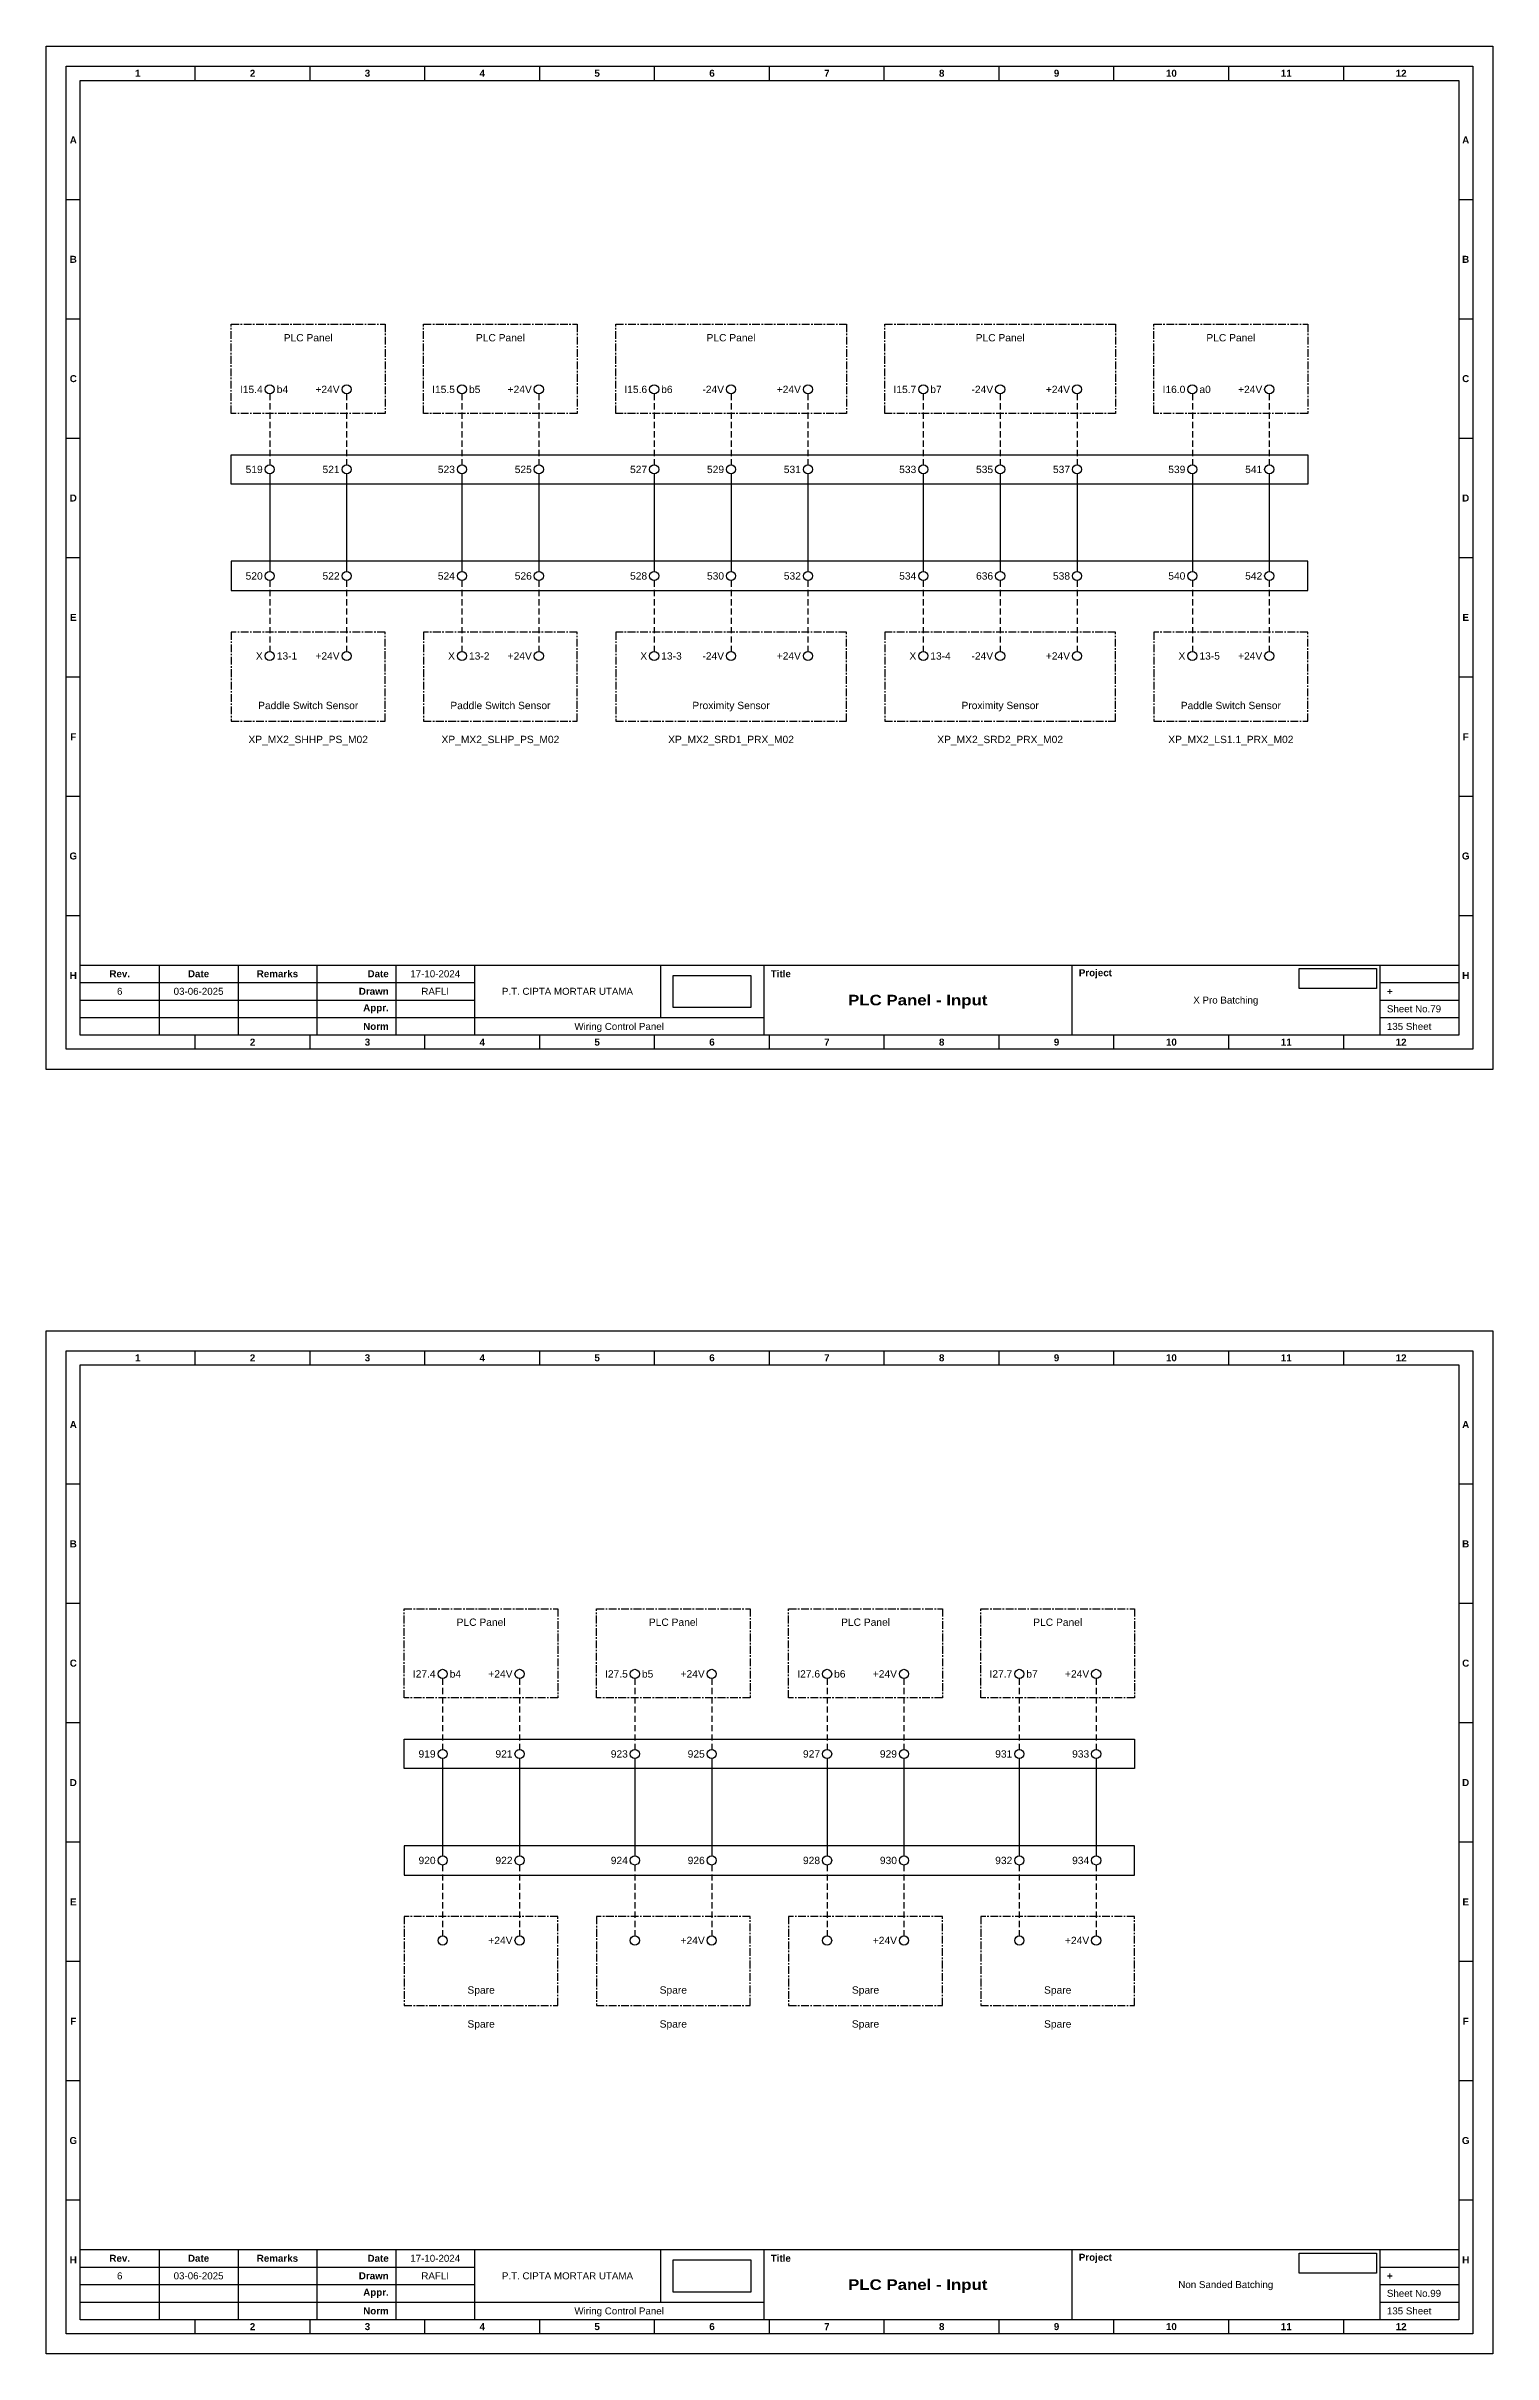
# Model space of a CAD drawing. Header units: millimetres. Extents: x 2277 to 9242, y 1004 to 1739.
# Drawn here: x 6489.2 to 6785.3, y 1003.8 to 1475.9 of the extents above; entities that cross this region are included whole.
import ezdxf
from ezdxf.enums import TextEntityAlignment as Align

# ---------------------------------------------------------------- set-up
doc = ezdxf.new("R2010")
doc.units = ezdxf.units.MM
doc.linetypes.add('CENTER', pattern=[50.8, 31.75, -6.35, 6.35, -6.35])
doc.linetypes.add('HIDDEN', pattern=[9.525, 6.35, -3.175])
doc.styles.add('Bold', font='ariblk.ttf', dxfattribs={"height": 25.4})
doc.styles.get("Standard").update_dxf_attribs({"font": 'arial.ttf'})
picture_1 = doc.add_image_def('image1.png', size_in_pixel=(2048, 847))
picture_2 = doc.add_image_def('image2.png', size_in_pixel=(2092, 542))

# ---------------------------------------------------------------- blocks, each defined once
blk = doc.blocks.new('KOP MU PROJECT')
at = {"color": 6, "ltscale": 50}
for p, q in [((27.74, 184.05), (27.74, 186.66)), ((49.13, 184.05), (49.13, 186.66)), ((70.51, 184.05), (70.51, 186.66)), ((91.89, 184.05), (91.89, 186.66)), ((113.27, 184.05), (113.27, 186.66)), ((134.66, 184.05), (134.66, 186.66)), ((156.04, 184.05), (156.04, 186.66)), ((177.42, 184.05), (177.42, 186.66)), ((198.8, 184.05), (198.8, 186.66)), ((220.19, 184.05), (220.19, 186.66)), ((241.57, 184.05), (241.57, 186.66)), ((6.36, 161.84), (3.75, 161.84)), ((265.59, 161.84), (262.98, 161.84)), ((6.36, 139.63), (3.75, 139.63)), ((265.59, 139.63), (262.98, 139.63)), ((6.36, 117.42), (3.75, 117.42)), ((265.59, 117.42), (262.98, 117.42)), ((6.36, 95.22), (3.75, 95.22)), ((265.59, 95.22), (262.98, 95.22)), ((6.36, 73.01), (3.75, 73.01)), ((265.59, 73.01), (262.98, 73.01)), ((6.36, 50.8), (3.75, 50.8)), ((265.59, 50.8), (262.98, 50.8)), ((6.36, 28.59), (3.75, 28.59)), ((265.59, 28.59), (262.98, 28.59)), ((27.74, 3.75), (27.74, 6.36)), ((49.13, 3.75), (49.13, 6.36)), ((70.51, 3.75), (70.51, 6.36)), ((91.89, 3.75), (91.89, 6.36)), ((113.27, 3.75), (113.27, 6.36)), ((134.66, 3.75), (134.66, 6.36)), ((156.04, 3.75), (156.04, 6.36)), ((177.42, 3.75), (177.42, 6.36)), ((198.8, 3.75), (198.8, 6.36)), ((220.19, 3.75), (220.19, 6.36)), ((241.57, 3.75), (241.57, 6.36))]:
    blk.add_line(p, q, dxfattribs=at)
at = {"ltscale": 50}
for p, q in [((6.36, 19.41), (262.98, 19.41)), ((21.04, 19.41), (21.04, 6.36)), ((35.72, 19.41), (35.72, 6.36)), ((50.41, 19.41), (50.41, 6.36)), ((65.09, 19.41), (65.09, 6.36)), ((79.77, 19.41), (79.77, 6.36)), ((114.35, 19.41), (114.35, 9.62)), ((133.6, 19.41), (133.6, 6.36)), ((190.95, 19.41), (190.95, 6.36)), ((248.3, 19.41), (248.3, 6.36)), ((6.36, 16.15), (79.77, 16.15)), ((6.36, 12.89), (79.77, 12.89)), ((248.3, 16.15), (262.98, 16.15)), ((248.3, 12.89), (262.98, 12.89)), ((6.36, 9.62), (133.6, 9.62)), ((248.3, 9.62), (262.98, 9.62))]:
    blk.add_line(p, q, dxfattribs=at)
at = {"color": 1, "ltscale": 50}
blk.add_lwpolyline([(269.34, 0), (0, 0), (0, 190.41), (269.34, 190.41)], close=True, dxfattribs=at)
at = {"color": 6, "ltscale": 50}
for points in [[(265.59, 3.75), (3.75, 3.75), (3.75, 186.66), (265.59, 186.66)], [(262.98, 6.36), (6.36, 6.36), (6.36, 184.05), (262.98, 184.05)]]:
    blk.add_lwpolyline(points, close=True, dxfattribs=at)
at = {"ltscale": 50, "char_height": 1.305, "attachment_point": 4}
for s, width, heights, insert in [('\\pxqc;{\\fArial|b1|i0|c0|p34;1}', 21.3825, [2.51], (6.36, 185.36)), ('\\pxqc;{\\fArial|b1|i0|c0|p34;2}', 21.3825, [2.51], (27.74, 185.36)), ('\\pxqc;{\\fArial|b1|i0|c0|p34;3}', 21.3825, [2.51], (49.13, 185.36)), ('\\pxqc;{\\fArial|b1|i0|c0|p34;4}', 21.3825, [2.51], (70.51, 185.36)), ('\\pxqc;{\\fArial|b1|i0|c0|p34;5}', 21.3825, [2.51], (91.89, 185.36)), ('\\pxqc;{\\fArial|b1|i0|c0|p34;6}', 21.3825, [2.51], (113.27, 185.36)), ('\\pxqc;{\\fArial|b1|i0|c0|p34;7}', 21.3825, [2.51], (134.66, 185.36)), ('\\pxqc;{\\fArial|b1|i0|c0|p34;8}', 21.3825, [2.51], (156.04, 185.36)), ('\\pxqc;{\\fArial|b1|i0|c0|p34;9}', 21.3825, [2.51], (177.42, 185.36)), ('\\pxqc;{\\fArial|b1|i0|c0|p34;10}', 21.3825, [2.51], (198.8, 185.36)), ('\\pxqc;{\\fArial|b1|i0|c0|p34;11}', 21.3825, [2.51], (220.19, 185.36)), ('\\pxqc;{\\fArial|b1|i0|c0|p34;12}', 21.3825, [2.51], (241.57, 185.36)), ('\\pxqc;{\\fArial|b1|i0|c0|p34;A}', 2.61, [2.51], (3.75, 172.95)), ('\\pxqc;{\\fArial|b1|i0|c0|p34;A}', 2.61, [2.51], (262.98, 172.95)), ('\\pxqc;{\\fArial|b1|i0|c0|p34;B}', 2.61, [2.51], (3.75, 150.74)), ('\\pxqc;{\\fArial|b1|i0|c0|p34;B}', 2.61, [2.51], (262.98, 150.74)), ('\\pxqc;{\\fArial|b1|i0|c0|p34;C}', 2.61, [2.51], (3.75, 128.53)), ('\\pxqc;{\\fArial|b1|i0|c0|p34;C}', 2.61, [2.51], (262.98, 128.53)), ('\\pxqc;{\\fArial|b1|i0|c0|p34;D}', 2.61, [2.51], (3.75, 106.32)), ('\\pxqc;{\\fArial|b1|i0|c0|p34;D}', 2.61, [2.51], (262.98, 106.32)), ('\\pxqc;{\\fArial|b1|i0|c0|p34;E}', 2.61, [2.51], (3.75, 84.11)), ('\\pxqc;{\\fArial|b1|i0|c0|p34;E}', 2.61, [2.51], (262.98, 84.11)), ('\\pxqc;{\\fArial|b1|i0|c0|p34;F}', 2.61, [2.51], (3.75, 61.9)), ('\\pxqc;{\\fArial|b1|i0|c0|p34;F}', 2.61, [2.51], (262.98, 61.9)), ('\\pxqc;{\\fArial|b1|i0|c0|p34;G}', 2.61, [2.51], (3.75, 39.69)), ('\\pxqc;{\\fArial|b1|i0|c0|p34;G}', 2.61, [2.51], (262.98, 39.69)), ('\\pxqc;{\\fArial|b1|i0|c0|p34;H}', 2.61, [2.51], (3.75, 17.47)), ('\\pxqc;{\\fArial|b1|i0|c0|p34;Rev.}', 14.6811, [2.88], (6.36, 17.78)), ('\\pxqc;{\\fArial|b1|i0|c0|p34;Date}', 14.6811, [2.88], (21.04, 17.78)), ('\\pxqc;{\\fArial|b1|i0|c0|p34;Remarks}', 14.6811, [2.88], (35.72, 17.78)), ('\\pxqr;{\\fArial|b1|i0|c0|p34;Date}', 13.3761, [2.88], (50.41, 17.78)), ('\\pxql;{\\fArial|b1|i0|c0|p34;Title}', 50.2419, [2.88], (134.9, 17.78)), ('\\pxql;{\\fArial|b1|i0|c0|p34;Project}', 50.2419, [2.88], (192.25, 17.78)), ('\\pxqc;{\\fArial|b1|i0|c0|p34;H}', 2.61, [2.51], (262.98, 17.47)), ('\\pxqr;{\\fArial|b1|i0|c0|p34;Drawn}', 13.3761, [2.88], (50.41, 14.52)), ('\\pxql;{\\fArial|b1|i0|c0|p34;+}', 14.6811, [2.88], (249.61, 14.52)), ('\\pxqr;{\\fArial|b1|i0|c0|p34;Appr.}', 13.3761, [2.88], (50.41, 11.26)), ('\\pxqr;{\\fArial|b1|i0|c0|p34;Norm}', 13.3761, [2.88], (50.41, 7.99)), ('\\pxqc;{\\fArial|b1|i0|c0|p34;2}', 21.3825, [2.51], (27.74, 5.06)), ('\\pxqc;{\\fArial|b1|i0|c0|p34;3}', 21.3825, [2.51], (49.13, 5.06)), ('\\pxqc;{\\fArial|b1|i0|c0|p34;4}', 21.3825, [2.51], (70.51, 5.06)), ('\\pxqc;{\\fArial|b1|i0|c0|p34;5}', 21.3825, [2.51], (91.89, 5.06)), ('\\pxqc;{\\fArial|b1|i0|c0|p34;6}', 21.3825, [2.51], (113.27, 5.06)), ('\\pxqc;{\\fArial|b1|i0|c0|p34;7}', 21.3825, [2.51], (134.66, 5.06)), ('\\pxqc;{\\fArial|b1|i0|c0|p34;8}', 21.3825, [2.51], (156.04, 5.06)), ('\\pxqc;{\\fArial|b1|i0|c0|p34;9}', 21.3825, [2.51], (177.42, 5.06)), ('\\pxqc;{\\fArial|b1|i0|c0|p34;10}', 21.3825, [2.51], (198.8, 5.06)), ('\\pxqc;{\\fArial|b1|i0|c0|p34;11}', 21.3825, [2.51], (220.19, 5.06)), ('\\pxqc;{\\fArial|b1|i0|c0|p34;12}', 21.3825, [2.51], (241.57, 5.06))]:
    blk.add_mtext_dynamic_manual_height_columns(s, width=width, gutter_width=0.0326, heights=heights, dxfattribs=dict(at, insert=insert))
at = {"ltscale": 50}
for tag, p in [('DATECREATED', (72.43, 17.78)), ('REV', (13.7, 14.52)), ('REVDATE', (28.38, 14.52)), ('REMARKS', (43.06, 14.52)), ('DRAWN', (72.43, 14.52)), ('COMPANY', (97.06, 14.52)), ('PROJECT', (219.62, 12.89)), ('NORM', (72.43, 7.99)), ('APPR', (72.43, 11.26)), ('DRAWINGCATEGORY', (106.68, 7.99)), ('DESCRIPTION', (162.27, 10.03))]:
    blk.add_attdef(tag, text='', height=1.3, dxfattribs=at).set_placement(p, align=Align.MIDDLE_CENTER)
at = {"ltscale": 50, "style": 'Bold'}
blk.add_attdef('TITLE', text='', height=1.96, dxfattribs=at).set_placement((162.27, 12.89), align=Align.MIDDLE_CENTER)
at = {"ltscale": 50}
for tag, p in [('TOTALSHEET', (249.61, 7.99)), ('SHEETNUMBER', (249.61, 11.26))]:
    blk.add_attdef(tag, text='', height=1.3, dxfattribs=at).set_placement(p, align=Align.MIDDLE_LEFT)
image = blk.add_image(picture_1, insert=(116.72, 11.48), size_in_units=(14.5, 6), dxfattribs=at)
image.dxf.flags = 15
image = blk.add_image(picture_2, insert=(233.29, 15.04), size_in_units=(14.36, 3.72), dxfattribs=at)
image.dxf.flags = 15

msp = doc.modelspace()

# ---------------------------------------------------------------- linework, layer by layer
at = {"linetype": 'HIDDEN', "ltscale": 0.2}
for p, q in [((6534.98, 1404.75), (6534.98, 1390.25)), ((6550.72, 1404.75), (6550.72, 1390.25)), ((6574.32, 1404.75), (6574.32, 1390.25)), ((6590.06, 1404.75), (6590.06, 1390.25)), ((6613.66, 1404.75), (6613.66, 1390.25)), ((6629.39, 1404.75), (6629.39, 1390.25)), ((6645.13, 1404.75), (6645.13, 1390.25)), ((6668.73, 1404.75), (6668.73, 1390.25)), ((6684.47, 1404.75), (6684.47, 1390.25)), ((6700.2, 1404.75), (6700.2, 1390.25)), ((6723.81, 1404.75), (6723.81, 1390.25)), ((6739.54, 1404.75), (6739.54, 1390.25)), ((6534.98, 1366.59), (6534.98, 1352.09)), ((6550.72, 1366.59), (6550.72, 1352.09)), ((6574.32, 1366.59), (6574.32, 1352.09)), ((6590.06, 1366.59), (6590.06, 1352.09)), ((6613.66, 1366.59), (6613.66, 1352.09)), ((6629.39, 1366.59), (6629.39, 1352.09)), ((6645.13, 1366.59), (6645.13, 1352.09)), ((6668.73, 1366.59), (6668.73, 1352.09)), ((6684.47, 1366.59), (6684.47, 1352.09)), ((6700.2, 1366.59), (6700.2, 1352.09)), ((6723.81, 1366.59), (6723.81, 1352.09)), ((6739.54, 1366.59), (6739.54, 1352.09)), ((6570.37, 1141.97), (6570.37, 1127.48)), ((6586.11, 1141.97), (6586.11, 1127.48)), ((6609.71, 1141.97), (6609.71, 1127.48)), ((6625.44, 1141.97), (6625.44, 1127.48)), ((6649.05, 1141.97), (6649.05, 1127.48)), ((6664.78, 1141.97), (6664.78, 1127.48)), ((6688.39, 1141.97), (6688.39, 1127.48)), ((6704.12, 1141.97), (6704.12, 1127.48)), ((6570.37, 1103.81), (6570.37, 1089.32)), ((6586.11, 1103.81), (6586.11, 1089.32)), ((6609.71, 1103.81), (6609.71, 1089.32)), ((6625.44, 1103.81), (6625.44, 1089.32)), ((6649.05, 1103.81), (6649.05, 1089.32)), ((6664.78, 1103.81), (6664.78, 1089.32)), ((6688.39, 1103.81), (6688.39, 1089.32)), ((6704.12, 1103.81), (6704.12, 1089.32))]:
    msp.add_line(p, q, dxfattribs=at)
at = {"ltscale": 0.2}
for p, q in [((6534.98, 1388.38), (6534.98, 1368.46)), ((6550.72, 1388.38), (6550.72, 1368.46)), ((6574.32, 1388.38), (6574.32, 1368.46)), ((6590.06, 1388.38), (6590.06, 1368.46)), ((6613.66, 1388.38), (6613.66, 1368.46)), ((6629.39, 1388.38), (6629.39, 1368.46)), ((6645.13, 1388.38), (6645.13, 1368.46)), ((6668.73, 1388.38), (6668.73, 1368.46)), ((6684.47, 1388.38), (6684.47, 1368.46)), ((6700.2, 1388.38), (6700.2, 1368.46)), ((6723.81, 1388.38), (6723.81, 1368.46)), ((6739.54, 1388.38), (6739.54, 1368.46)), ((6570.37, 1125.6), (6570.37, 1105.69)), ((6586.11, 1125.6), (6586.11, 1105.69)), ((6609.71, 1125.6), (6609.71, 1105.69)), ((6625.44, 1125.6), (6625.44, 1105.69)), ((6649.05, 1125.6), (6649.05, 1105.69)), ((6664.78, 1125.6), (6664.78, 1105.69)), ((6688.39, 1125.6), (6688.39, 1105.69)), ((6704.12, 1125.6), (6704.12, 1105.69))]:
    msp.add_line(p, q, dxfattribs=at)
at = {"linetype": 'CENTER', "ltscale": 0.05}
for points in [[(6527.11, 1419.01), (6558.58, 1419.01), (6558.58, 1400.79), (6527.11, 1400.79)], [(6566.45, 1419.01), (6597.92, 1419.01), (6597.92, 1400.79), (6566.45, 1400.79)], [(6605.79, 1419.01), (6653, 1419.01), (6653, 1400.79), (6605.79, 1400.79)], [(6660.87, 1419.01), (6708.07, 1419.01), (6708.07, 1400.79), (6660.87, 1400.79)], [(6715.94, 1419.01), (6747.41, 1419.01), (6747.41, 1400.79), (6715.94, 1400.79)], [(6527.11, 1337.83), (6558.58, 1337.83), (6558.58, 1356.05), (6527.11, 1356.05)], [(6566.45, 1337.83), (6597.92, 1337.83), (6597.92, 1356.05), (6566.45, 1356.05)], [(6605.79, 1337.83), (6653, 1337.83), (6653, 1356.05), (6605.79, 1356.05)], [(6660.87, 1337.83), (6708.07, 1337.83), (6708.07, 1356.05), (6660.87, 1356.05)], [(6715.94, 1337.83), (6747.41, 1337.83), (6747.41, 1356.05), (6715.94, 1356.05)], [(6562.5, 1156.24), (6593.97, 1156.24), (6593.97, 1138.01), (6562.5, 1138.01)], [(6601.84, 1156.24), (6633.31, 1156.24), (6633.31, 1138.01), (6601.84, 1138.01)], [(6641.18, 1156.24), (6672.65, 1156.24), (6672.65, 1138.01), (6641.18, 1138.01)], [(6680.52, 1156.24), (6711.99, 1156.24), (6711.99, 1138.01), (6680.52, 1138.01)], [(6562.5, 1075.05), (6593.97, 1075.05), (6593.97, 1093.28), (6562.5, 1093.28)], [(6601.84, 1075.05), (6633.31, 1075.05), (6633.31, 1093.28), (6601.84, 1093.28)], [(6641.18, 1075.05), (6672.65, 1075.05), (6672.65, 1093.28), (6641.18, 1093.28)], [(6680.52, 1075.05), (6711.99, 1075.05), (6711.99, 1093.28), (6680.52, 1093.28)]]:
    msp.add_lwpolyline(points, close=True, dxfattribs=at)
at = {"ltscale": 0.05}
for points in [[(6527.11, 1392.32), (6747.41, 1392.32), (6747.41, 1386.31), (6527.11, 1386.31)], [(6527.11, 1364.52), (6747.41, 1364.52), (6747.41, 1370.53), (6527.11, 1370.53)], [(6562.5, 1129.55), (6711.99, 1129.55), (6711.99, 1123.54), (6562.5, 1123.54)], [(6562.5, 1101.74), (6711.99, 1101.74), (6711.99, 1107.76), (6562.5, 1107.76)]]:
    msp.add_lwpolyline(points, close=True, dxfattribs=at)
for centre in [(6534.98, 1405.69), (6550.72, 1405.69), (6574.32, 1405.69), (6590.06, 1405.69), (6613.66, 1405.69), (6629.39, 1405.69), (6645.13, 1405.69), (6668.73, 1405.69), (6684.47, 1405.69), (6700.2, 1405.69), (6723.81, 1405.69), (6739.54, 1405.69), (6534.98, 1389.32), (6550.72, 1389.32), (6574.32, 1389.32), (6590.06, 1389.32), (6613.66, 1389.32), (6629.39, 1389.32), (6645.13, 1389.32), (6668.73, 1389.32), (6684.47, 1389.32), (6700.2, 1389.32), (6723.81, 1389.32), (6739.54, 1389.32), (6534.98, 1367.53), (6550.72, 1367.53), (6574.32, 1367.53), (6590.06, 1367.53), (6613.66, 1367.53), (6629.39, 1367.53), (6645.13, 1367.53), (6668.73, 1367.53), (6684.47, 1367.53), (6700.2, 1367.53), (6723.81, 1367.53), (6739.54, 1367.53), (6534.98, 1351.16), (6550.72, 1351.16), (6574.32, 1351.16), (6590.06, 1351.16), (6613.66, 1351.16), (6629.39, 1351.16), (6645.13, 1351.16), (6668.73, 1351.16), (6684.47, 1351.16), (6700.2, 1351.16), (6723.81, 1351.16), (6739.54, 1351.16), (6570.37, 1142.91), (6586.11, 1142.91), (6609.71, 1142.91), (6625.44, 1142.91), (6649.05, 1142.91), (6664.78, 1142.91), (6688.39, 1142.91), (6704.12, 1142.91), (6570.37, 1126.54), (6586.11, 1126.54), (6609.71, 1126.54), (6625.44, 1126.54), (6649.05, 1126.54), (6664.78, 1126.54), (6688.39, 1126.54), (6704.12, 1126.54), (6570.37, 1104.75), (6586.11, 1104.75), (6609.71, 1104.75), (6625.44, 1104.75), (6649.05, 1104.75), (6664.78, 1104.75), (6688.39, 1104.75), (6704.12, 1104.75), (6570.37, 1088.38), (6586.11, 1088.38), (6609.71, 1088.38), (6625.44, 1088.38), (6649.05, 1088.38), (6664.78, 1088.38), (6688.39, 1088.38), (6704.12, 1088.38)]:
    msp.add_circle(centre, 0.938)

# ---------------------------------------------------------------- block references
at = {"xscale": 1.099296583304004, "yscale": 1.099296583304004, "zscale": 1.099296583304004}
for p, values in [((6489.22, 1266.59), {'TITLE': 'PLC Panel - Input', 'PROJECT': 'X Pro Batching', 'COMPANY': 'P.T. CIPTA MORTAR UTAMA', 'DRAWINGCATEGORY': 'Wiring Control Panel', 'DRAWN': 'RAFLI', 'DATECREATED': '17-10-2024', 'REVDATE': '03-06-2025', 'REV': '6', 'SHEETNUMBER': 'Sheet No.79', 'TOTALSHEET': '135 Sheet'}), ((6489.22, 1003.81), {'TITLE': 'PLC Panel - Input', 'PROJECT': 'Non Sanded Batching', 'COMPANY': 'P.T. CIPTA MORTAR UTAMA', 'DRAWINGCATEGORY': 'Wiring Control Panel', 'DRAWN': 'RAFLI', 'DATECREATED': '17-10-2024', 'REVDATE': '03-06-2025', 'REV': '6', 'SHEETNUMBER': 'Sheet No.99', 'TOTALSHEET': '135 Sheet'})]:
    msp.add_blockref('KOP MU PROJECT', p, dxfattribs=at).add_auto_attribs(values)

# ---------------------------------------------------------------- texts
for s, p in [('PLC Panel', (6542.85, 1417.01)), ('PLC Panel', (6582.19, 1417.01)), ('PLC Panel', (6629.39, 1417.01)), ('PLC Panel', (6684.47, 1417.01)), ('PLC Panel', (6731.68, 1417.01)), ('XP_MX2_SHHP_PS_M02', (6542.85, 1334.83)), ('XP_MX2_SLHP_PS_M02', (6582.19, 1334.83)), ('XP_MX2_SRD1_PRX_M02', (6629.39, 1334.83)), ('XP_MX2_SRD2_PRX_M02', (6684.47, 1334.83)), ('XP_MX2_LS1.1_PRX_M02', (6731.68, 1334.83)), ('PLC Panel', (6578.24, 1154.24)), ('PLC Panel', (6617.58, 1154.24)), ('PLC Panel', (6656.92, 1154.24)), ('PLC Panel', (6696.25, 1154.24)), ('Spare', (6578.24, 1072.05)), ('Spare', (6617.58, 1072.05)), ('Spare', (6656.92, 1072.05)), ('Spare', (6696.25, 1072.05))]:
    msp.add_text(s, height=1.5).set_placement(p, align=Align.TOP_CENTER)
for s, p in [('I15.4', (6533.54, 1405.69)), ('+24V', (6549.28, 1405.69)), ('I15.5', (6572.88, 1405.69)), ('+24V', (6588.62, 1405.69)), ('I15.6', (6612.22, 1405.69)), ('-24V', (6627.96, 1405.69)), ('+24V', (6643.69, 1405.69)), ('I15.7', (6667.3, 1405.69)), ('-24V', (6683.03, 1405.69)), ('+24V', (6698.77, 1405.69)), ('I16.0', (6722.37, 1405.69)), ('+24V', (6738.11, 1405.69)), ('519', (6533.54, 1389.32)), ('521', (6549.28, 1389.32)), ('523', (6572.88, 1389.32)), ('525', (6588.62, 1389.32)), ('527', (6612.22, 1389.32)), ('529', (6627.96, 1389.32)), ('531', (6643.69, 1389.32)), ('533', (6667.3, 1389.32)), ('535', (6683.03, 1389.32)), ('537', (6698.77, 1389.32)), ('539', (6722.37, 1389.32)), ('541', (6738.11, 1389.32)), ('520', (6533.54, 1367.53)), ('522', (6549.28, 1367.53)), ('524', (6572.88, 1367.53)), ('526', (6588.62, 1367.53)), ('528', (6612.22, 1367.53)), ('530', (6627.96, 1367.53)), ('532', (6643.69, 1367.53)), ('534', (6667.3, 1367.53)), ('636', (6683.03, 1367.53)), ('538', (6698.77, 1367.53)), ('540', (6722.37, 1367.53)), ('542', (6738.11, 1367.53)), ('X', (6533.54, 1351.16)), ('+24V', (6549.28, 1351.16)), ('X', (6572.88, 1351.16)), ('+24V', (6588.62, 1351.16)), ('X', (6612.22, 1351.16)), ('-24V', (6627.96, 1351.16)), ('+24V', (6643.69, 1351.16)), ('X', (6667.3, 1351.16)), ('-24V', (6683.03, 1351.16)), ('+24V', (6698.77, 1351.16)), ('X', (6722.37, 1351.16)), ('+24V', (6738.11, 1351.16)), ('I27.4', (6568.93, 1142.91)), ('+24V', (6584.67, 1142.91)), ('I27.5', (6608.27, 1142.91)), ('+24V', (6624.01, 1142.91)), ('I27.6', (6647.61, 1142.91)), ('+24V', (6663.35, 1142.91)), ('I27.7', (6686.95, 1142.91)), ('+24V', (6702.69, 1142.91)), ('919', (6568.93, 1126.54)), ('921', (6584.67, 1126.54)), ('923', (6608.27, 1126.54)), ('925', (6624.01, 1126.54)), ('927', (6647.61, 1126.54)), ('929', (6663.35, 1126.54)), ('931', (6686.95, 1126.54)), ('933', (6702.69, 1126.54)), ('920', (6568.93, 1104.75)), ('922', (6584.67, 1104.75)), ('924', (6608.27, 1104.75)), ('926', (6624.01, 1104.75)), ('928', (6647.61, 1104.75)), ('930', (6663.35, 1104.75)), ('932', (6686.95, 1104.75)), ('934', (6702.69, 1104.75)), ('+24V', (6584.67, 1088.38)), ('+24V', (6624.01, 1088.38)), ('+24V', (6663.35, 1088.38)), ('+24V', (6702.69, 1088.38))]:
    msp.add_text(s, height=1.5).set_placement(p, align=Align.MIDDLE_RIGHT)
for s, p in [('b4', (6536.42, 1405.69)), ('b5', (6575.76, 1405.69)), ('b6', (6615.1, 1405.69)), ('b7', (6670.17, 1405.69)), ('a0', (6725.25, 1405.69)), ('13-1', (6536.42, 1351.16)), ('13-2', (6575.76, 1351.16)), ('13-3', (6615.1, 1351.16)), ('13-4', (6670.17, 1351.16)), ('13-5', (6725.25, 1351.16)), ('b4', (6571.81, 1142.91)), ('b5', (6611.15, 1142.91)), ('b6', (6650.49, 1142.91)), ('b7', (6689.82, 1142.91))]:
    msp.add_text(s, height=1.5).set_placement(p, align=Align.MIDDLE_LEFT)
for s, p in [('Paddle Switch Sensor', (6542.85, 1339.83)), ('Paddle Switch Sensor', (6582.19, 1339.83)), ('Proximity Sensor', (6629.39, 1339.83)), ('Proximity Sensor', (6684.47, 1339.83)), ('Paddle Switch Sensor', (6731.68, 1339.83)), ('Spare', (6578.24, 1077.05)), ('Spare', (6617.58, 1077.05)), ('Spare', (6656.92, 1077.05)), ('Spare', (6696.25, 1077.05))]:
    msp.add_text(s, height=1.5).set_placement(p, align=Align.BOTTOM_CENTER)

doc.saveas('drawing.dxf')
